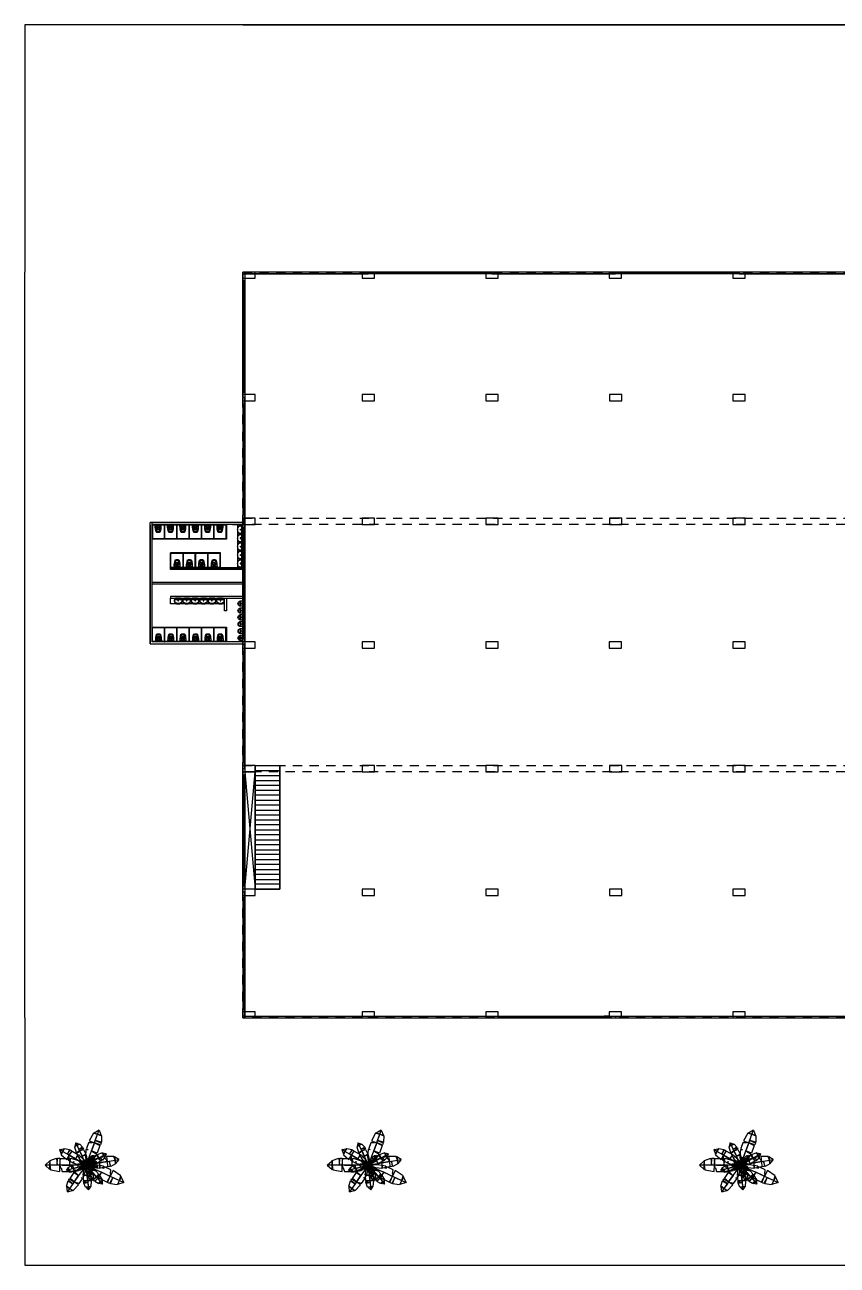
# Model space of a CAD drawing. Header units: millimetres. Extents: x 332 to 3202, y 307 to 1426.
# Drawn here: x 2773.5 to 2839.2, y 588.9 to 689.2 of the extents above; entities that cross this region are included whole.
import ezdxf

# ---------------------------------------------------------------- set-up
doc = ezdxf.new("R2010")
doc.units = ezdxf.units.MM
doc.linetypes.add('JIS_02_0.7', pattern=[1.35, 0.75, -0.6])

# ---------------------------------------------------------------- blocks, each defined once
blk = doc.blocks.new('vaso_cx_acoplada_1')
at = {"linetype": 'Continuous'}
for centre in [(-0.11, -0.24), (0.12, -0.24)]:
    blk.add_circle(centre, 0.008, dxfattribs=at)
for centre, radius, start, end in [((-0.11, -0.18), 0.11, 136.5326, 180), ((1.38, -0.2), 1.6, 179.59, 196.6011), ((-0.1, -0.18), 0.11, 136.5326, 164.4946), ((0, -0.21), 0.215, 163.9784, 171.5717), ((-0.2, -0.18), 0.008, 171.5717, 263.6349), ((0, -0.21), 0.215, 171.5717, 179.2851), ((0.01, 1.7), 1.9, 263.6349, 270), ((1.38, -0.2), 1.59, 180.5244, 196.1957), ((-0.25, -0.06), 0.07, 321.8555, 326.3665), ((-0.18, -0.11), 0.01, 95.7172, 146.3665), ((0.01, -1.99), 1.9, 90, 95.7172), ((-0.16, -0.12), 0.0225, 114.5237, 139.2949), ((-0.24, -0.06), 0.07, 321.8555, 326.3665), ((-0.08, -0.63), 0.08, 196.6011, 260.4041), ((-0.07, -0.36), 0.075, 120.5583, 184.2477), ((0.85, -0.29), 1, 184.2477, 200.2598), ((-0.07, -0.62), 0.08, 196.1957, 260.8899), ((-0.06, -0.38), 0.075, 116.109, 182.0289), ((0.66, -0.36), 0.8, 182.0289, 200.9188), ((0.01, -0.49), 0.225, 90, 120.5583), ((0.01, -0.52), 0.225, 90, 116.109), ((-0.06, -0.63), 0.026, 200.2598, 262.5367), ((0.01, -0.12), 0.586, 260.8899, 270), ((0.01, -0.12), 0.6, 260.4041, 270), ((-0.06, -0.63), 0.026, 200.9188, 262.8803), ((0.01, -0.12), 0.546, 262.5367, 270), ((0.03, -0.45), 0.0677, 144.0457, 163.2777), ((0.05, -0.45), 0.0893, 163.2777, 172.1219), ((-0.04, -0.44), 0.00416, 309.4719, 346.4901), ((-0.04, -0.45), 0.00501, 140.0137, 160.5298), ((0.02, -0.46), 0.0636, 167.7779, 198.8244), ((0.02, -0.46), 0.0664, 197.8884, 217.9267), ((0.01, -0.44), 0.0515, 119.7295, 144.0457), ((0.01, -0.47), 0.0536, 217.9267, 242.0063), ((0.01, -0.42), 0.0347, 90, 119.7295), ((0.01, -0.48), 0.0398, 242.0063, 270), ((0.01, -1.99), 1.9, 84.2828, 90), ((0.01, 1.7), 1.9, 270, 276.3651), ((0.01, -0.49), 0.225, 59.4417, 90), ((0.01, -0.52), 0.225, 63.891, 90), ((0.01, -0.42), 0.0347, 60.2705, 90), ((0.01, -0.48), 0.0398, 270, 297.9937), ((0.01, -0.12), 0.546, 270, 277.4633), ((0.01, -0.12), 0.586, 270, 279.1101), ((0.01, -0.12), 0.6, 270, 279.5959), ((0, -0.44), 0.0515, 35.9543, 60.2705), ((0, -0.47), 0.0536, 297.9937, 322.0733), ((-0.02, -0.45), 0.0677, 16.7223, 35.9543), ((-0.01, -0.46), 0.0664, 322.0733, 342.1116), ((-0.04, -0.45), 0.0893, 7.8781, 16.7223), ((0.06, -0.44), 0.00416, 193.5099, 230.5281), ((0.05, -0.45), 0.00501, 19.4702, 39.9863), ((-0.01, -0.46), 0.0636, 341.1756, 12.2221), ((0.07, -0.63), 0.026, 277.1197, 339.0812), ((0.07, -0.63), 0.026, 277.4633, 339.7402), ((-0.65, -0.36), 0.8, 339.0812, 357.9711), ((0.07, -0.38), 0.075, 357.9711, 63.891), ((-0.84, -0.29), 1, 339.7402, 355.7523), ((0.09, -0.62), 0.08, 279.1101, 343.8043), ((0.09, -0.63), 0.08, 279.5959, 343.3989), ((0.08, -0.36), 0.075, 355.7523, 59.4417), ((-1.36, -0.2), 1.59, 343.8043, 359.4756), ((-1.36, -0.2), 1.6, 343.3989, 0.41), ((0.17, -0.12), 0.0225, 40.7051, 65.4763), ((0.25, -0.06), 0.07, 213.6335, 218.1445), ((0.19, -0.11), 0.01, 33.6335, 84.2828), ((0.11, -0.18), 0.11, 15.5054, 43.4674), ((0.26, -0.06), 0.07, 213.6335, 218.1445), ((0.13, -0.18), 0.11, 0, 43.4674), ((0.01, -0.21), 0.215, 8.4283, 16.0216), ((0.22, -0.18), 0.008, 276.3651, 8.4283), ((0.01, -0.21), 0.215, 0.7149, 8.4283)]:
    blk.add_arc(centre, radius, start, end, dxfattribs=at)
blk = doc.blocks.new('mictorio')
for p, q in [((-0.21, 0), (0.21, 0)), ((-0.22, -0.01), (-0.2, -0.24)), ((-0.17, -0.19), (-0.16, -0.24)), ((-0.14, -0.16), (0.14, -0.16)), ((0.17, -0.19), (0.16, -0.24)), ((0.22, -0.01), (0.2, -0.24))]:
    blk.add_line(p, q)
for centre, radius in [((-0.03, -0.2), 0.0107), ((-0.03, -0.23), 0.0107), ((0, -0.07), 0.0286), ((0, -0.07), 0.0143), ((0, -0.18), 0.0107), ((0, -0.24), 0.0107), ((0.03, -0.2), 0.0107), ((0.03, -0.23), 0.0107)]:
    blk.add_circle(centre, radius)
for centre, radius, start, end in [((-0.21, -0.01), 0.00716, 90, 184.572), ((0.21, -0.01), 0.00716, 355.428, 90), ((-0.13, -0.23), 0.0737, 108.6318, 194.8504), ((0, -0.19), 0.209, 195.6529, 344.3471), ((-0.14, -0.19), 0.0286, 90, 187.7652), ((0, -0.18), 0.174, 198.6893, 341.3107), ((0.14, -0.19), 0.0286, 352.2348, 90), ((0.13, -0.23), 0.0737, 345.1496, 71.3682)]:
    blk.add_arc(centre, radius, start, end)
blk = doc.blocks.new('lavatorio_66x45')
blk.add_lwpolyline([(-0.28, -0.03, -0.247757), (-0.23, 0), (0, 0), (0.23, 0, -0.247757), (0.28, -0.03, -0.523187), (0.13, -0.44, -0.064231), (0, -0.45, -0.064231), (-0.13, -0.44, -0.523187)], format="xyb", close=True)
for points in [[(0.12, -0.41, 0.331039), (0.3, -0.19, 0.428943), (0.22, -0.11), (0, -0.11), (-0.22, -0.11, 0.428943), (-0.3, -0.19, 0.331039), (-0.12, -0.41)], [(-0.28, -0.05, -0.019603), (-0.27, -0.04, -0.247757), (-0.23, -0.01), (0.23, -0.01, -0.247757), (0.27, -0.04, -0.019603), (0.28, -0.05, -0.064281)]]:
    blk.add_lwpolyline(points, format="xyb")
for centre, radius in [((-0.07, -0.05), 0.0234), ((0, -0.19), 0.03), ((0, -0.05), 0.0234), ((0.07, -0.05), 0.0234)]:
    blk.add_circle(centre, radius)
for start, end in [(253.4907, 270), (270, 286.5093)]:
    blk.add_arc((0, 0.05), 0.477, start, end)
blk = doc.blocks.new('3DLF-P1')
at = {"color": 84}
blk.add_line((-0.98, 0, 0.17), (0, 0, 0.17), dxfattribs=at)
for points in [[(-19.36, 0, -5.26), (-17.06, 1.97, -1.97), (-17.11, 0, -1.36), (-19.36, 0, -5.26)], [(-19.36, 0, -5.26), (-17.06, -1.97, -1.97), (-17.11, 0, -1.36), (-19.36, 0, -5.26)], [(-17.11, 0, -1.36), (-17.01, 2.24, -1.53), (-13.94, 3.24, 0.14), (-13.65, 0, 0.64)], [(-17.11, 0, -1.36), (-16.8, -2.24, -1.41), (-12.43, -2.99, 1.04), (-12.35, 0, 1.39)], [(-13.65, 0, 0.64), (-13.51, 3.24, 0.39), (-12.42, 3.24, 1.02), (-12.35, 0, 1.39)], [(-12.35, 0, 1.39), (-12.1, 3.14, 2.23), (-7.85, 3.14, 2.23), (-7.85, 0, 1.39)]]:
    blk.add_3dface(points, dxfattribs=at)
for points, invisible_edges in [([(-12.35, 0, 1.39), (-12.1, -1.21, 1.71), (-11.85, -1.21, 1.71), (-11.85, 0, 1.39)], 4), ([(-11.85, 0, 1.39), (-11.85, -1.21, 1.71), (-11.35, -2.9, 2.16), (-11.35, 0, 1.39)], 5), ([(-11.35, 0, 1.39), (-11.35, -2.9, 2.16), (-8.1, -2.9, 2.16), (-7.85, -1.93, 1.9)], 9), ([(-11.35, 0, 1.39), (-7.85, 0, 1.39), (-7.85, -1.93, 1.9)], 10), ([(-7.88, 0, 1.39), (-7.29, 3.2, 1.86), (-3.87, 2.22, 1.08), (-3.94, 0, 0.69)], 4), ([(-7.88, 0, 1.39), (-7.82, -1.97, 1.73), (-7.54, -2.95, 1.86), (-3.88, -1.97, 1.04)], 9), ([(-7.88, 0, 1.39), (-3.88, -1.97, 1.04), (-1.22, -0.49, 0.3), (-0.98, 0, 0.17)], 1), ([(-3.94, 0, 0.69), (-3.87, 2.22, 1.08), (-1.21, 0.74, 0.35)], 9), ([(-3.94, 0, 0.69), (-1.21, 0.74, 0.35), (-0.98, 0, 0.17)], 1)]:
    blk.add_3dface(points, dxfattribs=dict(at, invisible_edges=invisible_edges))
blk = doc.blocks.new('PALMEIRA')
at = {"color": 252}
blk.add_circle((0, 0), 0.0227, dxfattribs=at)
at = {"color": 84}
for p, xscale, yscale, zscale, rotation in [((0, 0, 1.709), 0.03375, 0.03375, 0.03375, 250), ((0, 0, 1.69), 0.028125, 0.028125, 0.028125, 329.9999999999999), ((0, 0, 1.827), 0.028125, 0.028125, 0.028125, 329.9999999999999), ((0, 0, 1.911), 0.0225, 0.0225, 0.0225, 295.1447856306789), ((0, 0, 1.874), 0.020625, 0.020625, 0.020625, 210), ((0, 0.009, 1.755), 0.03000000000000001, 0.03000000000000001, 0.03000000000000001, 55), ((0, 0, 1.939), 0.01875000000000001, 0.01875000000000001, 0.01875000000000001, 15), ((0, 0, 1.912), 0.0225, 0.0225, 0.0225, 95), ((0, 0, 1.659), 0.03750000000000001, 0.03750000000000001, 0.03750000000000001, 155), ((0, 0, 1.805), 0.03000000000000001, 0.03000000000000001, 0.03000000000000001, 190)]:
    blk.add_blockref('3DLF-P1', p, dxfattribs=dict(at, xscale=xscale, yscale=yscale, zscale=zscale, rotation=rotation))
at = {"color": 84, "xscale": 0.03750000000000001, "yscale": 0.03750000000000001, "zscale": 0.03750000000000001}
blk.add_blockref('3DLF-P1', (0, 0, 1.635), dxfattribs=at)
at = {"color": 84, "extrusion": (0.721942, -0.193444, 0.664364), "xscale": 0.009375000000000001, "yscale": 0.009375000000000001, "zscale": 0.009375000000000001, "rotation": 257.2160735877907}
blk.add_blockref('3DLF-P1', (0, 1.455, 1.293), dxfattribs=at)
at = {"color": 56}
for p, xscale, yscale, zscale, rotation in [((0, 0, 1.696), 0.0225, 0.0225, 0.0225, 130.2363583092738), ((0, 0, 1.834), 0.015, 0.015, 0.015, 113.1985905136482), ((0, 0, 1.946), 0.01125, 0.01125, 0.01125, 230.1944289077348)]:
    blk.add_blockref('3DLF-P1', p, dxfattribs=dict(at, xscale=xscale, yscale=yscale, zscale=zscale, rotation=rotation))
at = {"color": 84, "extrusion": (-0.657265, 0.176114, 0.732793), "xscale": 0.009375000000000001, "yscale": 0.009375000000000001, "zscale": 0.009375000000000001, "rotation": 254.1723377001319}
blk.add_blockref('3DLF-P1', (0.005, 1.325, 1.426), dxfattribs=at)

msp = doc.modelspace()

# ---------------------------------------------------------------- linework, layer by layer
at = {"color": 3}
for p, q in [((2929.078, 689.159), (2773.478, 689.159)), ((2773.478, 689.159), (2773.478, 669.159)), ((2791.128, 689.159), (2911.428, 689.159)), ((2773.478, 608.859), (2773.478, 669.159)), ((2783.625, 639.109), (2783.625, 648.909)), ((2791.266, 648.909), (2783.625, 648.909)), ((2783.625, 648.709), (2783.625, 648.309)), ((2783.625, 648.409), (2783.625, 639.109)), ((2783.775, 639.259), (2783.775, 648.909)), ((2783.775, 648.759), (2784.775, 648.759)), ((2783.775, 647.559), (2783.775, 648.759)), ((2791.266, 648.759), (2783.775, 648.759)), ((2783.805, 648.759), (2783.805, 647.559)), ((2783.805, 648.729), (2789.79, 648.729)), ((2784.76, 648.759), (2784.76, 647.559)), ((2784.775, 648.759), (2784.775, 647.559)), ((2784.775, 648.759), (2785.775, 648.759)), ((2784.79, 648.759), (2784.79, 647.559)), ((2785.76, 648.759), (2785.76, 647.559)), ((2785.775, 648.759), (2785.775, 647.559)), ((2785.775, 648.759), (2786.775, 648.759)), ((2785.775, 648.759), (2785.775, 647.559)), ((2785.79, 648.759), (2785.79, 647.559)), ((2786.76, 648.759), (2786.76, 647.559)), ((2786.775, 648.759), (2786.775, 647.559)), ((2786.775, 648.759), (2787.775, 648.759)), ((2786.775, 648.759), (2786.775, 647.559)), ((2786.79, 648.759), (2786.79, 647.559)), ((2787.76, 648.759), (2787.76, 647.559)), ((2787.775, 648.759), (2787.775, 647.559)), ((2787.775, 648.759), (2788.775, 648.759)), ((2787.775, 648.759), (2787.775, 647.559)), ((2787.79, 648.759), (2787.79, 647.559)), ((2788.745, 648.759), (2788.745, 647.559)), ((2788.775, 648.759), (2788.775, 647.559)), ((2788.775, 648.759), (2789.775, 648.759)), ((2789.76, 648.759), (2789.76, 647.559)), ((2789.775, 648.759), (2789.775, 647.559)), ((2789.775, 648.759), (2789.775, 647.559)), ((2789.79, 648.759), (2789.79, 647.559)), ((2791.128, 639.26), (2791.128, 648.909)), ((2791.278, 643.934), (2791.278, 648.609)), ((2791.278, 643.934), (2791.278, 648.609)), ((2789.79, 647.589), (2783.775, 647.589)), ((2784.775, 647.559), (2783.775, 647.559)), ((2785.775, 647.559), (2784.775, 647.559)), ((2786.775, 647.559), (2785.775, 647.559)), ((2787.775, 647.559), (2786.775, 647.559)), ((2788.775, 647.559), (2787.775, 647.559)), ((2788.775, 647.559), (2788.775, 647.589)), ((2789.775, 647.559), (2788.775, 647.559)), ((2789.79, 647.559), (2789.775, 647.559)), ((2785.278, 645.259), (2785.278, 646.459)), ((2785.278, 646.459), (2785.293, 646.459)), ((2789.308, 646.459), (2785.278, 646.459)), ((2785.278, 646.459), (2785.278, 645.259)), ((2785.278, 646.429), (2789.308, 646.429)), ((2785.293, 645.259), (2785.293, 646.459)), ((2785.293, 646.459), (2786.293, 646.459)), ((2785.293, 645.259), (2785.293, 646.459)), ((2785.308, 645.259), (2785.308, 646.459)), ((2786.293, 645.259), (2786.293, 646.459)), ((2786.293, 646.459), (2787.293, 646.459)), ((2786.293, 646.459), (2786.293, 646.429)), ((2786.323, 645.259), (2786.323, 646.459)), ((2787.278, 645.259), (2787.278, 646.459)), ((2787.293, 645.259), (2787.293, 646.459)), ((2787.293, 646.459), (2788.293, 646.459)), ((2787.293, 645.259), (2787.293, 646.459)), ((2787.308, 645.259), (2787.308, 646.459)), ((2788.278, 645.259), (2788.278, 646.459)), ((2788.293, 645.259), (2788.293, 646.459)), ((2788.293, 646.459), (2789.293, 646.459)), ((2788.293, 645.259), (2788.293, 646.459)), ((2788.308, 645.259), (2788.308, 646.459)), ((2789.278, 645.259), (2789.278, 646.459)), ((2789.293, 645.259), (2789.293, 646.459)), ((2789.293, 645.259), (2789.293, 646.459)), ((2789.308, 645.259), (2789.308, 646.459)), ((2789.308, 645.289), (2785.278, 645.289)), ((2785.278, 645.109), (2785.278, 645.259)), ((2785.278, 645.259), (2791.278, 645.259)), ((2785.293, 645.259), (2785.278, 645.259)), ((2791.278, 645.109), (2785.278, 645.109)), ((2786.293, 645.259), (2785.293, 645.259)), ((2787.293, 645.259), (2786.293, 645.259)), ((2786.293, 645.259), (2786.323, 645.259)), ((2788.293, 645.259), (2787.293, 645.259)), ((2789.293, 645.259), (2788.293, 645.259)), ((2790.293, 645.259), (2789.293, 645.259)), ((2790.293, 645.259), (2790.278, 645.259)), ((2791.278, 645.259), (2790.293, 645.259)), ((2790.293, 645.259), (2790.308, 645.259)), ((2791.278, 645.259), (2791.278, 645.259)), ((2791.278, 645.259), (2791.278, 645.259)), ((2791.278, 644.109), (2791.278, 645.109)), ((2791.278, 644.109), (2791.278, 645.109)), ((2783.775, 643.934), (2783.775, 644.084)), ((2783.775, 644.084), (2791.278, 644.084)), ((2791.278, 643.934), (2783.775, 643.934)), ((2791.278, 644.084), (2791.278, 643.934)), ((2791.278, 644.084), (2791.278, 643.934)), ((2791.278, 639.259), (2791.278, 643.934)), ((2791.278, 643.934), (2791.278, 642.934)), ((2791.278, 639.259), (2791.278, 643.934)), ((2791.278, 643.934), (2791.278, 642.934)), ((2791.278, 642.934), (2785.278, 642.934)), ((2785.278, 642.934), (2785.278, 642.784)), ((2785.278, 642.784), (2791.278, 642.784)), ((2789.64, 641.784), (2789.64, 642.784)), ((2789.79, 642.784), (2789.79, 641.784)), ((2789.79, 641.784), (2789.64, 641.784)), ((2783.775, 639.259), (2783.775, 640.459)), ((2783.775, 640.459), (2783.79, 640.459)), ((2783.775, 640.429), (2789.79, 640.429)), ((2783.79, 639.259), (2783.79, 640.459)), ((2783.79, 640.459), (2784.79, 640.459)), ((2783.79, 639.259), (2783.79, 640.459)), ((2783.805, 639.259), (2783.805, 640.459)), ((2784.79, 639.259), (2784.79, 640.459)), ((2784.79, 640.459), (2785.79, 640.459)), ((2784.79, 640.459), (2784.79, 640.429)), ((2784.82, 639.259), (2784.82, 640.459)), ((2785.775, 639.259), (2785.775, 640.459)), ((2785.79, 639.259), (2785.79, 640.459)), ((2785.79, 640.459), (2786.79, 640.459)), ((2785.79, 639.259), (2785.79, 640.459)), ((2785.805, 639.259), (2785.805, 640.459)), ((2786.775, 639.259), (2786.775, 640.459)), ((2786.79, 639.259), (2786.79, 640.459)), ((2786.79, 640.459), (2787.79, 640.459)), ((2786.79, 639.259), (2786.79, 640.459)), ((2786.805, 639.259), (2786.805, 640.459)), ((2787.775, 639.259), (2787.775, 640.459)), ((2787.79, 639.259), (2787.79, 640.459)), ((2787.79, 640.459), (2788.79, 640.459)), ((2787.79, 639.259), (2787.79, 640.459)), ((2787.805, 639.259), (2787.805, 640.459)), ((2788.775, 639.259), (2788.775, 640.459)), ((2788.79, 639.259), (2788.79, 640.459)), ((2788.79, 640.459), (2789.79, 640.459)), ((2788.805, 639.259), (2788.805, 640.459)), ((2789.76, 639.259), (2789.76, 640.459)), ((2789.79, 640.459), (2789.79, 639.259)), ((2783.625, 639.109), (2791.278, 639.109)), ((2783.625, 639.109), (2788.775, 639.109)), ((2789.76, 639.289), (2783.775, 639.289)), ((2791.278, 639.259), (2783.775, 639.259)), ((2783.79, 639.259), (2783.775, 639.259)), ((2784.79, 639.259), (2783.79, 639.259)), ((2785.79, 639.259), (2784.79, 639.259)), ((2784.79, 639.259), (2784.82, 639.259)), ((2786.79, 639.259), (2785.79, 639.259)), ((2787.79, 639.259), (2786.79, 639.259)), ((2788.79, 639.259), (2787.79, 639.259)), ((2788.79, 639.259), (2788.775, 639.259)), ((2789.79, 639.259), (2788.79, 639.259)), ((2789.79, 639.259), (2788.79, 639.259)), ((2788.79, 639.259), (2788.805, 639.259)), ((2789.79, 639.259), (2789.76, 639.259)), ((2791.278, 639.259), (2791.278, 639.109)), ((2773.478, 608.859), (2773.478, 588.859)), ((2773.478, 588.859), (2791.128, 588.859)), ((2791.128, 588.859), (2911.428, 588.859)), ((2791.128, 588.859), (2929.078, 588.859))]:
    msp.add_line(p, q, dxfattribs=at)
for p, q in [((2792.121, 669.159), (2791.121, 669.159)), ((2791.121, 669.159), (2791.121, 668.659)), ((2911.428, 669.159), (2791.128, 669.159)), ((2791.128, 669.159), (2791.128, 608.859)), ((2791.128, 659.009), (2791.128, 669.009)), ((2791.128, 669.009), (2791.278, 669.009)), ((2791.278, 669.009), (2791.278, 669.159)), ((2911.278, 669.009), (2791.278, 669.009)), ((2791.278, 669.009), (2791.278, 609.009)), ((2791.278, 669.009), (2801.278, 669.009)), ((2792.121, 668.659), (2792.121, 669.159)), ((2801.778, 669.159), (2800.778, 669.159)), ((2800.778, 669.159), (2800.778, 668.659)), ((2801.278, 669.009), (2801.278, 669.159)), ((2801.278, 669.159), (2811.278, 669.159)), ((2801.778, 668.659), (2801.778, 669.159)), ((2811.778, 669.159), (2810.778, 669.159)), ((2810.778, 669.159), (2810.778, 668.659)), ((2811.278, 669.159), (2811.278, 669.009)), ((2811.278, 669.009), (2821.278, 669.009)), ((2811.778, 668.659), (2811.778, 669.159)), ((2821.778, 669.159), (2820.778, 669.159)), ((2820.778, 669.159), (2820.778, 668.659)), ((2821.278, 669.009), (2821.278, 669.159)), ((2821.278, 669.159), (2831.278, 669.159)), ((2821.778, 668.659), (2821.778, 669.159)), ((2831.778, 669.159), (2830.778, 669.159)), ((2830.778, 669.159), (2830.778, 668.659)), ((2831.278, 669.159), (2831.278, 669.009)), ((2831.278, 669.009), (2841.278, 669.009)), ((2831.778, 668.659), (2831.778, 669.159)), ((2791.121, 668.659), (2792.121, 668.659)), ((2791.278, 668.459), (2791.128, 668.459)), ((2791.128, 668.459), (2791.203, 668.459)), ((2791.278, 668.459), (2791.128, 668.459)), ((2791.203, 668.459), (2791.203, 659.459)), ((2791.278, 668.659), (2791.278, 668.459)), ((2800.778, 668.659), (2801.778, 668.659)), ((2810.778, 668.659), (2811.778, 668.659)), ((2820.778, 668.659), (2821.778, 668.659)), ((2830.778, 668.659), (2831.778, 668.659)), ((2791.128, 659.459), (2791.278, 659.459)), ((2792.128, 659.259), (2791.128, 659.259)), ((2791.128, 659.259), (2791.128, 658.759)), ((2791.278, 659.009), (2791.128, 659.009)), ((2791.278, 649.009), (2791.278, 659.009)), ((2792.128, 658.759), (2792.128, 659.259)), ((2801.785, 659.259), (2800.785, 659.259)), ((2800.785, 659.259), (2800.785, 658.759)), ((2801.785, 658.759), (2801.785, 659.259)), ((2811.785, 659.259), (2810.785, 659.259)), ((2810.785, 659.259), (2810.785, 658.759)), ((2811.785, 658.759), (2811.785, 659.259)), ((2821.785, 659.259), (2820.785, 659.259)), ((2820.785, 659.259), (2820.785, 658.759)), ((2821.785, 658.759), (2821.785, 659.259)), ((2831.785, 659.259), (2830.785, 659.259)), ((2830.785, 659.259), (2830.785, 658.759)), ((2831.785, 658.759), (2831.785, 659.259)), ((2791.128, 658.759), (2792.128, 658.759)), ((2791.128, 658.509), (2791.278, 658.509)), ((2791.203, 658.509), (2791.203, 649.509)), ((2800.785, 658.759), (2801.785, 658.759)), ((2810.785, 658.759), (2811.785, 658.759)), ((2820.785, 658.759), (2821.785, 658.759)), ((2830.785, 658.759), (2831.785, 658.759)), ((2791.278, 649.509), (2791.128, 649.509)), ((2792.128, 649.259), (2791.128, 649.259)), ((2791.128, 649.259), (2791.128, 648.759)), ((2791.128, 639.009), (2791.128, 649.009)), ((2791.128, 649.009), (2791.278, 649.009)), ((2791.268, 648.759), (2791.268, 649.259)), ((2791.278, 649.109), (2791.278, 648.609)), ((2791.278, 649.109), (2791.278, 648.609)), ((2791.278, 649.109), (2791.278, 648.609)), ((2791.278, 649.109), (2791.278, 648.609)), ((2791.288, 648.759), (2791.288, 649.259)), ((2792.128, 648.759), (2792.128, 649.259)), ((2801.785, 649.259), (2800.785, 649.259)), ((2800.785, 649.259), (2800.785, 648.759)), ((2801.785, 648.759), (2801.785, 649.259)), ((2811.785, 649.259), (2810.785, 649.259)), ((2810.785, 649.259), (2810.785, 648.759)), ((2811.785, 648.759), (2811.785, 649.259)), ((2821.785, 649.259), (2820.785, 649.259)), ((2820.785, 649.259), (2820.785, 648.759)), ((2821.785, 648.759), (2821.785, 649.259)), ((2831.785, 649.259), (2830.785, 649.259)), ((2830.785, 649.259), (2830.785, 648.759)), ((2831.785, 648.759), (2831.785, 649.259)), ((2783.625, 648.309), (2783.625, 647.909)), ((2790.288, 648.759), (2791.288, 648.759)), ((2791.128, 648.759), (2792.128, 648.759)), ((2791.128, 648.759), (2791.288, 648.759)), ((2791.128, 648.509), (2791.278, 648.509)), ((2791.128, 648.509), (2791.278, 648.509)), ((2791.203, 648.509), (2791.203, 639.509)), ((2791.278, 648.509), (2791.278, 639.509)), ((2791.278, 648.509), (2791.278, 639.509)), ((2800.785, 648.759), (2801.785, 648.759)), ((2810.785, 648.759), (2811.785, 648.759)), ((2820.785, 648.759), (2821.785, 648.759)), ((2830.785, 648.759), (2831.785, 648.759)), ((2783.625, 647.509), (2783.625, 647.109)), ((2783.625, 646.709), (2783.625, 646.309)), ((2783.625, 645.909), (2783.625, 645.509)), ((2783.625, 645.109), (2783.625, 644.709)), ((2783.625, 644.309), (2783.625, 643.909)), ((2783.625, 643.509), (2783.625, 643.109)), ((2783.625, 642.709), (2783.625, 642.309)), ((2783.625, 641.909), (2783.625, 641.509)), ((2783.625, 641.109), (2783.625, 640.709)), ((2783.625, 640.309), (2783.625, 639.909)), ((2783.625, 639.509), (2783.625, 639.109)), ((2790.278, 639.109), (2791.278, 639.109)), ((2791.281, 639.259), (2790.281, 639.259)), ((2790.285, 639.109), (2791.278, 639.109)), ((2792.121, 639.259), (2791.121, 639.259)), ((2791.121, 639.259), (2791.121, 638.759)), ((2791.278, 639.509), (2791.128, 639.509)), ((2791.278, 639.509), (2791.128, 639.509)), ((2791.278, 639.009), (2791.128, 639.009)), ((2791.278, 629.009), (2791.278, 639.009)), ((2792.121, 638.759), (2792.121, 639.259)), ((2801.778, 639.259), (2800.778, 639.259)), ((2800.778, 639.259), (2800.778, 638.759)), ((2801.778, 638.759), (2801.778, 639.259)), ((2811.778, 639.259), (2810.778, 639.259)), ((2810.778, 639.259), (2810.778, 638.759)), ((2811.778, 638.759), (2811.778, 639.259)), ((2821.778, 639.259), (2820.778, 639.259)), ((2820.778, 639.259), (2820.778, 638.759)), ((2821.778, 638.759), (2821.778, 639.259)), ((2831.778, 639.259), (2830.778, 639.259)), ((2830.778, 639.259), (2830.778, 638.759)), ((2831.778, 638.759), (2831.778, 639.259)), ((2791.121, 638.759), (2792.121, 638.759)), ((2791.278, 638.509), (2791.128, 638.509)), ((2791.203, 638.509), (2791.203, 629.509)), ((2800.778, 638.759), (2801.778, 638.759)), ((2810.778, 638.759), (2811.778, 638.759)), ((2820.778, 638.759), (2821.778, 638.759)), ((2830.778, 638.759), (2831.778, 638.759)), ((2791.128, 629.509), (2791.278, 629.509)), ((2792.128, 629.259), (2791.128, 629.259)), ((2791.128, 629.259), (2791.128, 628.759)), ((2791.128, 619.009), (2791.128, 629.009)), ((2791.128, 629.009), (2791.278, 629.009)), ((2792.128, 628.759), (2792.128, 629.259)), ((2792.128, 619.259), (2792.128, 629.259)), ((2792.128, 629.259), (2794.128, 629.259)), ((2794.128, 629.259), (2794.128, 628.759)), ((2794.128, 619.259), (2794.128, 629.259)), ((2801.785, 629.259), (2800.785, 629.259)), ((2800.785, 629.259), (2800.785, 628.759)), ((2801.785, 628.759), (2801.785, 629.259)), ((2811.785, 629.259), (2810.785, 629.259)), ((2810.785, 629.259), (2810.785, 628.759)), ((2811.785, 628.759), (2811.785, 629.259)), ((2821.785, 629.259), (2820.785, 629.259)), ((2820.785, 629.259), (2820.785, 628.759)), ((2821.785, 628.759), (2821.785, 629.259)), ((2831.785, 629.259), (2830.785, 629.259)), ((2830.785, 629.259), (2830.785, 628.759)), ((2831.785, 628.759), (2831.785, 629.259)), ((2791.128, 628.759), (2792.128, 628.759)), ((2791.128, 628.509), (2791.278, 628.509)), ((2791.203, 628.509), (2791.203, 619.509)), ((2791.278, 628.759), (2792.128, 628.759)), ((2792.128, 628.859), (2794.128, 628.859)), ((2792.128, 628.859), (2792.128, 628.459)), ((2792.128, 628.459), (2794.128, 628.459)), ((2792.128, 628.459), (2792.128, 628.059)), ((2792.128, 628.059), (2794.128, 628.059)), ((2794.128, 628.059), (2794.128, 627.659)), ((2800.785, 628.759), (2801.785, 628.759)), ((2810.785, 628.759), (2811.785, 628.759)), ((2820.785, 628.759), (2821.785, 628.759)), ((2830.785, 628.759), (2831.785, 628.759)), ((2794.128, 627.659), (2792.128, 627.659)), ((2792.128, 627.659), (2792.128, 627.259)), ((2792.128, 627.259), (2794.128, 627.259)), ((2794.128, 627.259), (2794.128, 626.859)), ((2794.128, 626.859), (2792.128, 626.859)), ((2792.128, 626.859), (2792.128, 626.459)), ((2792.128, 626.459), (2794.128, 626.459)), ((2794.128, 626.059), (2792.128, 626.059)), ((2792.128, 626.059), (2792.128, 625.659)), ((2794.128, 626.459), (2794.128, 626.059)), ((2792.128, 625.659), (2794.128, 625.659)), ((2794.128, 625.259), (2792.128, 625.259)), ((2792.128, 625.259), (2792.128, 624.859)), ((2794.128, 625.659), (2794.128, 625.259)), ((2792.128, 624.859), (2794.128, 624.859)), ((2794.128, 624.459), (2792.128, 624.459)), ((2792.128, 624.459), (2792.128, 624.059)), ((2792.128, 624.059), (2794.128, 624.059)), ((2794.128, 624.859), (2794.128, 624.459)), ((2794.128, 624.059), (2794.128, 623.659)), ((2794.128, 623.659), (2792.128, 623.659)), ((2792.128, 623.659), (2792.128, 623.259)), ((2792.128, 623.259), (2794.128, 623.259)), ((2794.128, 623.259), (2794.128, 622.859)), ((2794.128, 622.859), (2792.128, 622.859)), ((2792.128, 622.859), (2792.128, 622.459)), ((2792.128, 622.459), (2794.128, 622.459)), ((2794.128, 622.059), (2792.128, 622.059)), ((2792.128, 622.059), (2792.128, 621.659)), ((2794.128, 622.459), (2794.128, 622.059)), ((2792.128, 621.659), (2794.128, 621.659)), ((2794.128, 621.259), (2792.128, 621.259)), ((2792.128, 621.259), (2792.128, 620.859)), ((2792.128, 620.859), (2794.128, 620.859)), ((2794.128, 621.659), (2794.128, 621.259)), ((2794.128, 620.859), (2794.128, 620.459)), ((2794.128, 620.459), (2792.128, 620.459)), ((2792.128, 620.459), (2792.128, 620.059)), ((2792.128, 620.059), (2794.128, 620.059)), ((2794.128, 620.059), (2794.128, 619.659)), ((2791.278, 619.509), (2791.128, 619.509)), ((2792.128, 619.259), (2791.128, 619.259)), ((2791.128, 619.259), (2791.128, 618.759)), ((2791.278, 619.009), (2791.128, 619.009)), ((2791.278, 609.009), (2791.278, 619.009)), ((2794.128, 619.659), (2792.128, 619.659)), ((2792.128, 619.659), (2792.128, 619.259)), ((2794.128, 619.259), (2792.128, 619.259)), ((2792.128, 619.259), (2794.128, 619.259)), ((2801.785, 619.259), (2800.785, 619.259)), ((2800.785, 619.259), (2800.785, 618.759)), ((2801.785, 618.759), (2801.785, 619.259)), ((2811.785, 619.259), (2810.785, 619.259)), ((2810.785, 619.259), (2810.785, 618.759)), ((2811.785, 618.759), (2811.785, 619.259)), ((2821.785, 619.259), (2820.785, 619.259)), ((2820.785, 619.259), (2820.785, 618.759)), ((2821.785, 618.759), (2821.785, 619.259)), ((2831.785, 619.259), (2830.785, 619.259)), ((2830.785, 619.259), (2830.785, 618.759)), ((2831.785, 618.759), (2831.785, 619.259)), ((2791.278, 618.559), (2791.128, 618.559)), ((2791.203, 618.559), (2791.203, 609.559)), ((2800.785, 618.759), (2801.785, 618.759)), ((2810.785, 618.759), (2811.785, 618.759)), ((2820.785, 618.759), (2821.785, 618.759)), ((2830.785, 618.759), (2831.785, 618.759)), ((2791.128, 609.559), (2791.278, 609.559)), ((2792.128, 609.359), (2791.128, 609.359)), ((2791.128, 609.359), (2791.128, 608.859)), ((2791.278, 609.009), (2791.128, 609.009)), ((2791.128, 608.859), (2911.428, 608.859)), ((2791.128, 608.859), (2792.128, 608.859)), ((2791.278, 609.009), (2911.278, 609.009)), ((2791.278, 609.009), (2801.278, 609.009)), ((2791.278, 609.009), (2791.278, 608.859)), ((2791.278, 608.859), (2791.278, 609.009)), ((2792.128, 608.859), (2792.128, 609.359)), ((2801.778, 609.359), (2800.778, 609.359)), ((2800.778, 609.359), (2800.778, 608.859)), ((2800.778, 608.859), (2801.778, 608.859)), ((2801.278, 609.009), (2801.278, 609.009)), ((2801.278, 609.009), (2801.278, 608.859)), ((2801.278, 608.859), (2811.278, 608.859)), ((2801.778, 608.859), (2801.778, 609.359)), ((2811.778, 609.359), (2810.778, 609.359)), ((2810.778, 609.359), (2810.778, 608.859)), ((2810.778, 608.859), (2811.778, 608.859)), ((2811.278, 608.859), (2811.278, 609.009)), ((2811.278, 609.009), (2821.278, 609.009)), ((2811.778, 608.859), (2811.778, 609.359)), ((2821.778, 609.359), (2820.778, 609.359)), ((2820.778, 609.359), (2820.778, 608.859)), ((2820.778, 608.859), (2821.778, 608.859)), ((2821.278, 609.009), (2821.278, 608.859)), ((2821.278, 608.859), (2831.278, 608.859)), ((2821.778, 608.859), (2821.778, 609.359)), ((2831.778, 609.359), (2830.778, 609.359)), ((2830.778, 609.359), (2830.778, 608.859)), ((2830.778, 608.859), (2831.778, 608.859)), ((2831.278, 608.859), (2831.278, 609.009)), ((2831.278, 609.009), (2841.278, 609.009)), ((2831.778, 608.859), (2831.778, 609.359))]:
    msp.add_line(p, q)
at = {"color": 7, "true_color": 0xffffff}
for p, q in [((2790.678, 648.759), (2790.678, 645.259)), ((2785.278, 642.333), (2785.278, 642.784)), ((2789.64, 642.333), (2785.278, 642.333))]:
    msp.add_line(p, q, dxfattribs=at)
at = {"color": 1}
for p, q in [((2791.278, 648.509), (2791.278, 648.659)), ((2791.278, 648.509), (2791.278, 648.659)), ((2791.278, 648.509), (2791.278, 644.009)), ((2791.278, 648.509), (2791.278, 644.009)), ((2791.278, 644.084), (2791.278, 645.084)), ((2791.278, 644.084), (2791.278, 645.084)), ((2791.278, 644.084), (2791.278, 645.084)), ((2791.278, 644.084), (2791.278, 645.084)), ((2791.278, 644.009), (2791.278, 644.084)), ((2791.278, 644.009), (2791.278, 644.084)), ((2791.278, 644.009), (2791.278, 639.509)), ((2791.278, 644.009), (2791.278, 643.934)), ((2791.278, 644.009), (2791.278, 639.509)), ((2791.278, 644.009), (2791.278, 643.934)), ((2791.278, 643.934), (2791.278, 642.934)), ((2791.278, 643.934), (2791.278, 642.934)), ((2791.278, 639.359), (2791.278, 639.509)), ((2791.278, 639.359), (2791.278, 639.509)), ((2792.128, 629.259), (2792.128, 628.859)), ((2792.128, 629.259), (2792.128, 628.759)), ((2791.278, 619.259), (2792.128, 628.759)), ((2792.128, 628.759), (2791.278, 628.759)), ((2791.278, 628.759), (2792.128, 619.259)), ((2792.128, 628.759), (2792.128, 619.259)), ((2794.128, 628.759), (2794.128, 619.259)), ((2792.128, 619.259), (2791.278, 619.259)), ((2792.128, 618.759), (2792.128, 619.259)), ((2791.128, 618.759), (2792.128, 618.759)), ((2811.775, 609.009), (2812.175, 609.009)), ((2811.775, 608.859), (2811.775, 609.009)), ((2811.775, 609.009), (2812.175, 609.009)), ((2812.175, 608.859), (2811.775, 608.859)), ((2812.175, 609.009), (2812.175, 608.859)), ((2812.175, 609.009), (2820.375, 609.009)), ((2820.375, 608.859), (2812.175, 608.859)), ((2812.175, 608.859), (2820.775, 608.859)), ((2812.175, 608.859), (2816.475, 608.859)), ((2816.475, 608.859), (2816.475, 609.009)), ((2820.375, 609.009), (2820.375, 608.859)), ((2820.775, 609.009), (2820.375, 609.009)), ((2820.375, 609.009), (2820.375, 608.859)), ((2820.775, 608.859), (2820.775, 609.009))]:
    msp.add_line(p, q, dxfattribs=at)
at = {"color": 1, "linetype": 'JIS_02_0.7', "lineweight": -3}
for points in [[(2791.121, 669.159), (2911.431, 669.159), (2911.44, 648.759), (2791.128, 648.759)], [(2791.128, 649.259), (2911.44, 649.259), (2911.438, 628.759), (2791.128, 628.759)], [(2791.128, 629.259), (2911.438, 629.259), (2911.428, 608.859), (2791.128, 608.859)]]:
    msp.add_lwpolyline(points, close=True, dxfattribs=at)

# ---------------------------------------------------------------- block references
at = {"color": 3, "xscale": -1}
for name, p in [('vaso_cx_acoplada_1', (2784.275, 648.823)), ('vaso_cx_acoplada_1', (2785.275, 648.823)), ('vaso_cx_acoplada_1', (2786.275, 648.823)), ('vaso_cx_acoplada_1', (2787.295, 648.818)), ('vaso_cx_acoplada_1', (2788.281, 648.818)), ('vaso_cx_acoplada_1', (2789.275, 648.823)), ('lavatorio_66x45', (2785.897, 642.787)), ('lavatorio_66x45', (2786.579, 642.787)), ('lavatorio_66x45', (2787.26, 642.787)), ('lavatorio_66x45', (2787.941, 642.787)), ('lavatorio_66x45', (2788.622, 642.787)), ('lavatorio_66x45', (2789.309, 642.787))]:
    msp.add_blockref(name, p, dxfattribs=at)
for name, p, rotation in [('lavatorio_66x45', (2791.128, 648.333), 270), ('lavatorio_66x45', (2791.128, 647.646), 270), ('lavatorio_66x45', (2791.128, 646.965), 270), ('lavatorio_66x45', (2791.128, 646.284), 270), ('lavatorio_66x45', (2791.128, 645.597), 270), ('vaso_cx_acoplada_1', (2785.793, 645.195), 180), ('vaso_cx_acoplada_1', (2786.788, 645.199), 180), ('vaso_cx_acoplada_1', (2787.773, 645.199), 180), ('vaso_cx_acoplada_1', (2788.793, 645.195), 180), ('mictorio', (2791.127, 642.354), 270.1643772323906), ('mictorio', (2791.128, 641.788), 270.1643772323906), ('mictorio', (2791.13, 641.245), 270.1643772323906), ('mictorio', (2791.131, 640.697), 270.1643772323906), ('vaso_cx_acoplada_1', (2785.285, 639.199), 180), ('vaso_cx_acoplada_1', (2786.27, 639.199), 180), ('mictorio', (2791.133, 640.127), 270.1643772323906), ('vaso_cx_acoplada_1', (2784.29, 639.195), 180), ('vaso_cx_acoplada_1', (2787.29, 639.195), 180), ('vaso_cx_acoplada_1', (2788.29, 639.195), 180), ('vaso_cx_acoplada_1', (2789.29, 639.195), 180), ('mictorio', (2791.135, 639.577), 270.1643772323906)]:
    msp.add_blockref(name, p, dxfattribs=dict(at, rotation=rotation))
at = {"color": 1, "xscale": 4.605753365253804, "yscale": 4.605753365253804, "zscale": 4.605753365253804}
for p in [(2778.46, 596.949, -7.062), (2801.299, 596.949, -7.062), (2831.413, 596.949, -7.062)]:
    msp.add_blockref('PALMEIRA', p, dxfattribs=at)
at = {"color": 1}
for p in [(2778.74, 597.091), (2831.375, 596.966)]:
    msp.add_blockref('PALMEIRA', p, dxfattribs=at)

doc.saveas('drawing.dxf')
